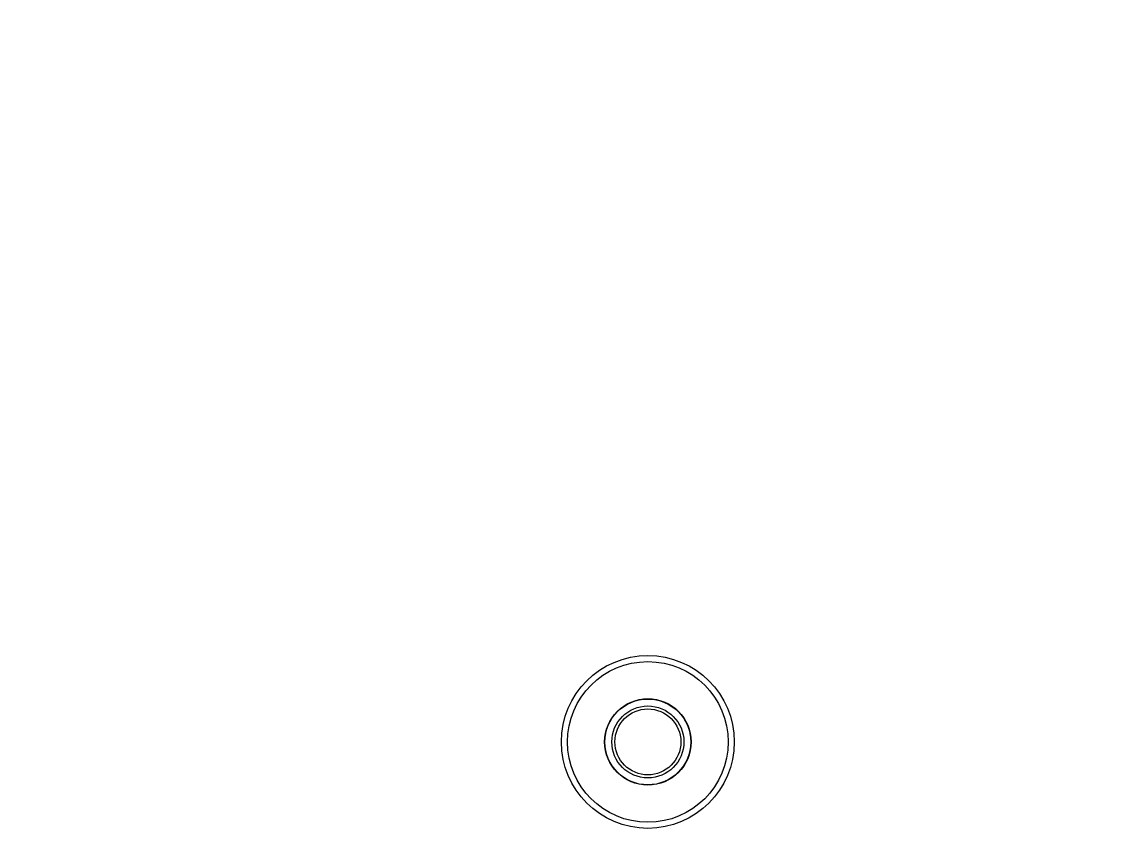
# Model space of a CAD drawing. Header units: millimetres. Extents: x 25 to 1372, y 25 to 1055.
# Drawn here: x 671.22 to 709.37, y 129.51 to 158.02 of the extents above; entities that cross this region are included whole.
import ezdxf

# ---------------------------------------------------------------- set-up
doc = ezdxf.new("R2010")
doc.units = ezdxf.units.MM
doc.header["$LTSCALE"] = 5
doc.layers.add('Dimension (ANSI)', color=7, linetype='Continuous', lineweight=9)
doc.layers.add('Visible (ANSI)', color=7, linetype='Continuous', lineweight=9)
doc.styles.add('Note Text (ANSI)', font='arial.ttf')
doc.dimstyles.new('Default - mm_inch (ANSI)', dxfattribs={"dimscale": 5, "dimtxt": 1.7, "dimasz": 2, "dimexe": 3.175, "dimexo": 1, "dimgap": 0.8, "dimtad": 0, "dimtih": 1, "dimtoh": 1, "dimrnd": 1e-08, "dimzin": 4, "dimdsep": 46, "dimtxsty": 'Note Text (ANSI)', "dimblk": 'Filled-1', "dimcen": 0.09, "dimdle": 10, "dimclrd": 256, "dimclre": 256, "dimclrt": 256, "dimadec": 1, "dimazin": 0, "dimtfac": 1.176471, "dimtofl": 0, "dimtmove": 0, "dimatfit": 3, "dimfxl": 0, "dimtolj": 1, "dimtzin": 0, "dimlwd": -1, "dimlwe": -1, "dimarcsym": 0})

# ---------------------------------------------------------------- blocks, each defined once
blk = doc.blocks.new('Filled-1')
at = {"color": 0}
for p, q in [((0, 0), (-1, 0.15)), ((-1, 0.15), (-1, -0.15)), ((-1, 0), (0, 0)), ((-1, -0.15), (0, 0))]:
    blk.add_line(p, q, dxfattribs=at)
at = {"color": 0, "flags": 128}
blk.add_lwpolyline([(-1, -0.15), (0, 0), (-1, 0.15), (-1, -0.15)], dxfattribs=at)
at = {"color": 0}
blk.add_solid([(-1, -0.15), (0, 0), (-1, 0.15), (-1, -0.15)], dxfattribs=at)
blk = doc.blocks.new('*D37')
at = {"layer": 'Defpoints', "color": 0, "transparency": 16777216}
for p in [(592.946, 158.015), (752.946, 158.015), (592.946, 85.288)]:
    blk.add_point(p, dxfattribs=at)
at = {"layer": 'Dimension (ANSI)', "transparency": 16777216}
for p, q in [((592.946, 153.015), (592.946, 69.413)), ((752.946, 153.015), (752.946, 69.413)), ((602.946, 85.288), (630.395, 85.288)), ((742.946, 85.288), (677.445, 85.288))]:
    blk.add_line(p, q, dxfattribs=at)
at = {"layer": 'Dimension (ANSI)', "transparency": 16777216, "xscale": 10, "yscale": 10, "zscale": 10, "rotation": 180}
blk.add_blockref('Filled-1', (592.946, 85.288), dxfattribs=at)
at = {"layer": 'Dimension (ANSI)', "transparency": 16777216, "xscale": 10, "yscale": 10, "zscale": 10}
blk.add_blockref('Filled-1', (752.946, 85.288), dxfattribs=at)
at = {"layer": 'Dimension (ANSI)', "transparency": 16777216, "char_height": 8.5, "attachment_point": 5, "style": 'Note Text (ANSI)'}
for s, insert in [('\\A1; 160.00', (653.92, 93.628)), ('\\A1;[6.30]', (653.92, 75.841))]:
    blk.add_mtext(s, dxfattribs=dict(at, insert=insert))

msp = doc.modelspace()

# ---------------------------------------------------------------- linework, layer by layer
at = {"layer": 'Visible (ANSI)'}
for radius in [3, 2.79, 1.5, 1.491, 1.25, 1.145]:
    msp.add_circle((692.946, 133.015), radius, dxfattribs=at)

# ---------------------------------------------------------------- dimensions: what is measured, and where the dimension line sits
at = {"layer": 'Dimension (ANSI)'}
dim = msp.add_linear_dim(base=(592.946, 85.288), p1=(752.946, 158.015), p2=(592.946, 158.015), angle=180, text=' <>\\X[6.30]', dimstyle='Default - mm_inch (ANSI)', override={"dimgap": 0.8, "dimtih": 0, "dimtoh": 0, "dimdec": 2, "dimpost": '\\X', "dimtol": 0, "dimlim": 0, "dimtp": 0, "dimtm": 0, "dimtdec": 2, "dimatfit": 1}, dxfattribs=at)
dim.commit()
dim.dimension.update_dxf_attribs({"geometry": '*D37', "text_midpoint": (653.92, 85.288), "dimtype": 160})

doc.saveas('drawing.dxf')
